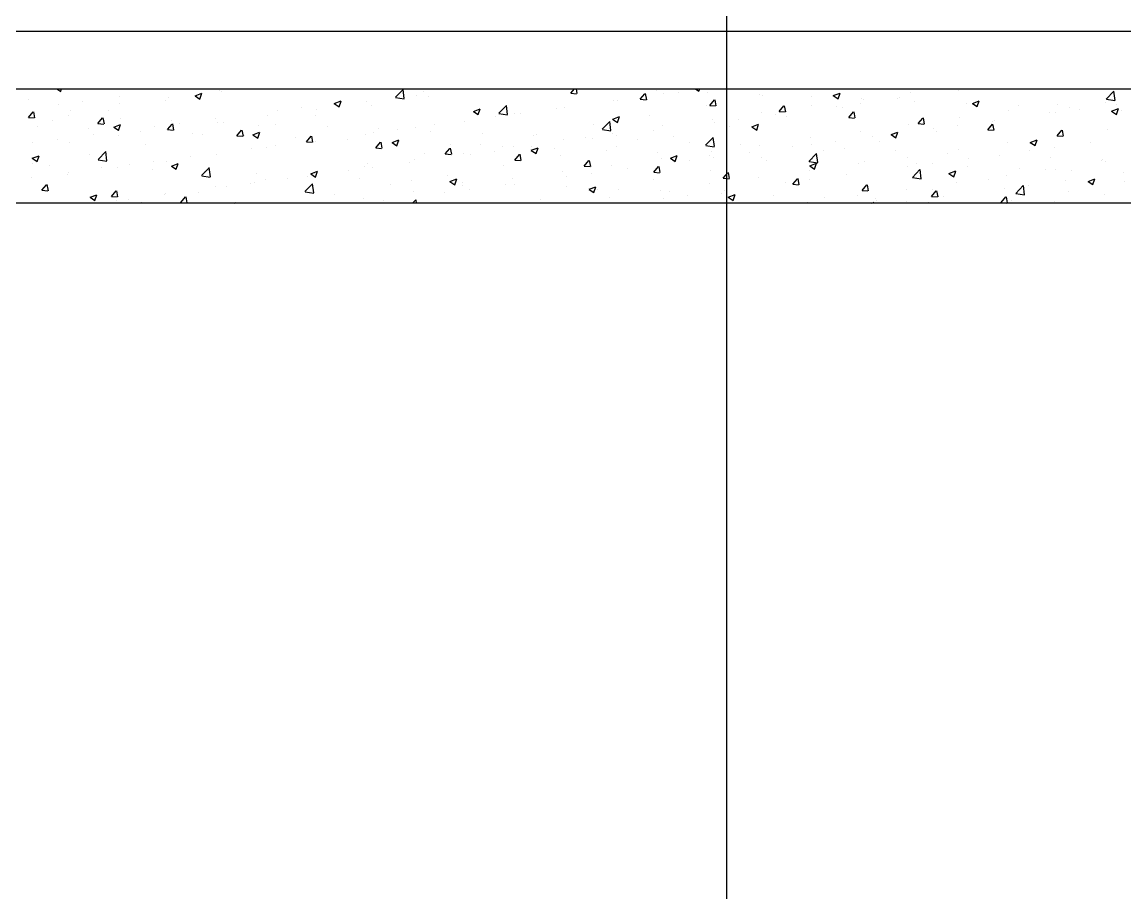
# Model space of a CAD drawing. Header units: millimetres. Extents: x 400382 to 401267, y 4543945 to 4544126.
# Drawn here: x 400718.162 to 400721.054, y 4543955.395 to 4543957.694 of the extents above; entities that cross this region are included whole.
import ezdxf

# ---------------------------------------------------------------- set-up
doc = ezdxf.new("R2010")
doc.units = ezdxf.units.MM
doc.linetypes.add('AKS', pattern=[3, 2.5, -0.25, 0, -0.25])
for name, color, linetype in [('aks prota', 2, 'AKS'), ('görünüş prota', 4, 'Continuous'), ('kesit tarama prota', 252, 'Continuous')]:
    doc.layers.add(name, color=color, linetype=linetype)

msp = doc.modelspace()

# ---------------------------------------------------------------- linework, layer by layer
at = {"layer": 'aks prota', "ltscale": 10}
msp.add_line((400720.01048, 4543955.39459), (400720.01048, 4544003.22309), dxfattribs=at)
at = {"layer": 'görünüş prota'}
for p, q in [((400789.12779, 4543957.66944), (400713.76012, 4543957.66944)), ((400713.76012, 4543957.51944), (400789.12779, 4543957.51944)), ((400789.12779, 4543957.21944), (400713.76012, 4543957.21944))]:
    msp.add_line(p, q, dxfattribs=at)
at = {"layer": 'kesit tarama prota', "color": 253, "linetype": 'Continuous'}
for p, q in [((400718.25341, 4543957.51944), (400718.26336, 4543957.51272)), ((400718.2634, 4543957.51271), (400718.26566, 4543957.51944)), ((400718.32811, 4543957.51788), (400718.32811, 4543957.51788)), ((400718.61578, 4543957.50095), (400718.63356, 4543957.50778)), ((400718.62843, 4543957.49236), (400718.63358, 4543957.50771)), ((400718.67893, 4543957.5162), (400718.67893, 4543957.5162)), ((400718.68524, 4543957.51297), (400718.68524, 4543957.51297)), ((400719.14131, 4543957.49729), (400719.16109, 4543957.5179)), ((400719.15098, 4543957.50513), (400719.15098, 4543957.50513)), ((400719.16431, 4543957.49383), (400719.1615, 4543957.51795)), ((400719.19689, 4543957.50272), (400719.19689, 4543957.50272)), ((400719.21457, 4543957.5135), (400719.21457, 4543957.5135)), ((400719.32519, 4543957.51898), (400719.32519, 4543957.51898)), ((400719.60116, 4543957.50773), (400719.61099, 4543957.51944)), ((400719.60117, 4543957.50774), (400719.61635, 4543957.50641)), ((400719.61806, 4543957.50673), (400719.61571, 4543957.51944)), ((400719.78335, 4543957.49179), (400719.79559, 4543957.50638)), ((400719.80024, 4543957.49079), (400719.7973, 4543957.50671)), ((400719.82502, 4543957.51516), (400719.82502, 4543957.51516)), ((400719.84466, 4543957.50666), (400719.84466, 4543957.50666)), ((400719.88434, 4543957.5103), (400719.88434, 4543957.5103)), ((400719.92777, 4543957.51944), (400719.9369, 4543957.51328)), ((400719.93694, 4543957.51326), (400719.93901, 4543957.51944)), ((400719.96061, 4543957.50943), (400719.96061, 4543957.50943)), ((400720.0962, 4543957.5037), (400720.0962, 4543957.5037)), ((400720.28932, 4543957.5015), (400720.3071, 4543957.50833)), ((400720.30197, 4543957.49292), (400720.30712, 4543957.50827)), ((400720.49091, 4543957.50944), (400720.49091, 4543957.50944)), ((400720.61833, 4543957.51554), (400720.61833, 4543957.51554)), ((400721.00519, 4543957.49246), (400721.02497, 4543957.51308)), ((400721.02819, 4543957.489), (400721.02538, 4543957.51312)), ((400718.17999, 4543957.49246), (400718.17999, 4543957.49246)), ((400718.2572, 4543957.47885), (400718.2572, 4543957.47885)), ((400718.32079, 4543957.48722), (400718.32079, 4543957.48722)), ((400718.41699, 4543957.49988), (400718.41699, 4543957.49988)), ((400718.41871, 4543957.4809), (400718.41871, 4543957.4809)), ((400718.53711, 4543957.48754), (400718.53711, 4543957.48754)), ((400718.54701, 4543957.49716), (400718.54701, 4543957.49716)), ((400718.61575, 4543957.5009), (400718.62839, 4543957.49238)), ((400718.98079, 4543957.48056), (400718.99342, 4543957.47204)), ((400718.98081, 4543957.48061), (400718.99859, 4543957.48743)), ((400718.99057, 4543957.48401), (400718.99057, 4543957.48401)), ((400718.99346, 4543957.47202), (400718.99861, 4543957.48737)), ((400719.06648, 4543957.48484), (400719.06648, 4543957.48484)), ((400719.0785, 4543957.47493), (400719.0785, 4543957.47493)), ((400719.14161, 4543957.49664), (400719.1642, 4543957.49314)), ((400719.22663, 4543957.50036), (400719.22663, 4543957.50036)), ((400719.41239, 4543957.45524), (400719.43217, 4543957.47586)), ((400719.43539, 4543957.45179), (400719.43258, 4543957.47591)), ((400719.71273, 4543957.48761), (400719.71273, 4543957.48761)), ((400719.72456, 4543957.48926), (400719.72456, 4543957.48926)), ((400719.78335, 4543957.4918), (400719.79853, 4543957.49047)), ((400719.78814, 4543957.49763), (400719.78814, 4543957.49763)), ((400719.95679, 4543957.47594), (400719.95679, 4543957.47594)), ((400719.96553, 4543957.47585), (400719.97778, 4543957.49044)), ((400719.96554, 4543957.47586), (400719.98072, 4543957.47453)), ((400719.98242, 4543957.47485), (400719.97949, 4543957.49077)), ((400720.10492, 4543957.50136), (400720.10492, 4543957.50136)), ((400720.14772, 4543957.45991), (400720.15996, 4543957.4745)), ((400720.16461, 4543957.45891), (400720.16167, 4543957.47483)), ((400720.23179, 4543957.49797), (400720.23179, 4543957.49797)), ((400720.2322, 4543957.47529), (400720.2322, 4543957.47529)), ((400720.28929, 4543957.50146), (400720.30193, 4543957.49293)), ((400720.29813, 4543957.47339), (400720.29813, 4543957.47339)), ((400720.36172, 4543957.48176), (400720.36172, 4543957.48176)), ((400720.36261, 4543957.49318), (400720.36261, 4543957.49318)), ((400720.36738, 4543957.49224), (400720.36738, 4543957.49224)), ((400720.45792, 4543957.49442), (400720.45792, 4543957.49442)), ((400720.46204, 4543957.49645), (400720.46204, 4543957.49645)), ((400720.50297, 4543957.48651), (400720.50297, 4543957.48651)), ((400720.63856, 4543957.48078), (400720.63856, 4543957.48078)), ((400720.65433, 4543957.48111), (400720.66696, 4543957.47259)), ((400720.65435, 4543957.48116), (400720.67213, 4543957.48799)), ((400720.667, 4543957.47257), (400720.67215, 4543957.48792)), ((400720.77415, 4543957.47505), (400720.77415, 4543957.47505)), ((400720.87846, 4543957.47807), (400720.87846, 4543957.47807)), ((400721.00343, 4543957.48384), (400721.00343, 4543957.48384)), ((400721.00549, 4543957.49182), (400721.02808, 4543957.48831)), ((400721.01038, 4543957.49712), (400721.01038, 4543957.49712)), ((400721.03149, 4543957.47855), (400721.03149, 4543957.47855)), ((400718.17893, 4543957.44418), (400718.19118, 4543957.45878)), ((400718.17893, 4543957.4442), (400718.19411, 4543957.44287)), ((400718.19583, 4543957.44318), (400718.19289, 4543957.45911)), ((400718.28406, 4543957.44838), (400718.28406, 4543957.44838)), ((400718.2883, 4543957.46301), (400718.2883, 4543957.46301)), ((400718.38898, 4543957.46211), (400718.38898, 4543957.46211)), ((400718.80625, 4543957.44953), (400718.80625, 4543957.44953)), ((400718.83078, 4543957.46298), (400718.83078, 4543957.46298)), ((400718.89437, 4543957.47135), (400718.89437, 4543957.47135)), ((400718.93037, 4543957.4495), (400718.93037, 4543957.4495)), ((400718.93455, 4543957.46579), (400718.93455, 4543957.46579)), ((400719.34582, 4543957.46022), (400719.35845, 4543957.4517)), ((400719.34584, 4543957.46026), (400719.36362, 4543957.46709)), ((400719.35849, 4543957.45168), (400719.36364, 4543957.46703)), ((400719.40436, 4543957.4471), (400719.40436, 4543957.4471)), ((400719.41269, 4543957.4546), (400719.43528, 4543957.4511)), ((400719.45402, 4543957.45347), (400719.45402, 4543957.45347)), ((400719.46794, 4543957.45548), (400719.46794, 4543957.45548)), ((400719.56414, 4543957.46814), (400719.56414, 4543957.46814)), ((400719.58443, 4543957.47135), (400719.58443, 4543957.47135)), ((400719.71087, 4543957.43992), (400719.72865, 4543957.44675)), ((400719.72352, 4543957.43134), (400719.72867, 4543957.44669)), ((400719.80866, 4543957.45051), (400719.80866, 4543957.45051)), ((400720.10028, 4543957.45625), (400720.10028, 4543957.45625)), ((400720.13772, 4543957.45227), (400720.13772, 4543957.45227)), ((400720.14772, 4543957.45992), (400720.1629, 4543957.45859)), ((400720.16578, 4543957.44559), (400720.16578, 4543957.44559)), ((400720.31391, 4543957.47102), (400720.31391, 4543957.47102)), ((400720.3299, 4543957.44397), (400720.34215, 4543957.45857)), ((400720.3299, 4543957.44398), (400720.34509, 4543957.44266)), ((400720.34679, 4543957.44297), (400720.34386, 4543957.45889)), ((400720.61975, 4543957.44393), (400720.61975, 4543957.44393)), ((400720.75016, 4543957.46181), (400720.75016, 4543957.46181)), ((400720.8553, 4543957.45841), (400720.8553, 4543957.45841)), ((400720.87171, 4543957.45752), (400720.87171, 4543957.45752)), ((400720.90974, 4543957.46933), (400720.90974, 4543957.46933)), ((400720.93529, 4543957.46589), (400720.93529, 4543957.46589)), ((400721.01936, 4543957.46077), (400721.03199, 4543957.45225)), ((400721.01938, 4543957.46082), (400721.03716, 4543957.46764)), ((400721.03203, 4543957.45223), (400721.03718, 4543957.46758)), ((400721.04533, 4543957.4636), (400721.04533, 4543957.4636)), ((400718.20202, 4543957.41999), (400718.20202, 4543957.41999)), ((400718.24085, 4543957.43669), (400718.24085, 4543957.43669)), ((400718.36112, 4543957.42824), (400718.37336, 4543957.44284)), ((400718.36112, 4543957.42826), (400718.3763, 4543957.42693)), ((400718.37801, 4543957.42725), (400718.37507, 4543957.44317)), ((400718.40234, 4543957.41898), (400718.41497, 4543957.41046)), ((400718.40236, 4543957.41903), (400718.42014, 4543957.42585)), ((400718.41501, 4543957.41044), (400718.42016, 4543957.42579)), ((400718.41965, 4543957.44265), (400718.41965, 4543957.44265)), ((400718.51058, 4543957.42082), (400718.51058, 4543957.42082)), ((400718.5433, 4543957.41231), (400718.55555, 4543957.4269)), ((400718.55524, 4543957.43692), (400718.55524, 4543957.43692)), ((400718.56019, 4543957.41131), (400718.55726, 4543957.42723)), ((400718.57417, 4543957.42919), (400718.57417, 4543957.42919)), ((400718.67037, 4543957.44186), (400718.67037, 4543957.44186)), ((400718.67584, 4543957.43165), (400718.67584, 4543957.43165)), ((400718.69083, 4543957.43119), (400718.69083, 4543957.43119)), ((400718.78224, 4543957.42408), (400718.78224, 4543957.42408)), ((400718.82642, 4543957.42546), (400718.82642, 4543957.42546)), ((400718.96201, 4543957.41974), (400718.96201, 4543957.41974)), ((400719.1938, 4543957.41816), (400719.1938, 4543957.41816)), ((400719.24394, 4543957.42599), (400719.24394, 4543957.42599)), ((400719.3221, 4543957.43443), (400719.3221, 4543957.43443)), ((400719.66053, 4543957.42508), (400719.66053, 4543957.42508)), ((400719.68347, 4543957.4132), (400719.70325, 4543957.43382)), ((400719.70647, 4543957.40975), (400719.70366, 4543957.43387)), ((400719.71085, 4543957.43987), (400719.72348, 4543957.43135)), ((400719.84157, 4543957.4221), (400719.84157, 4543957.4221)), ((400719.97198, 4543957.43999), (400719.97198, 4543957.43999)), ((400719.97793, 4543957.43123), (400719.97793, 4543957.43123)), ((400720.01765, 4543957.42017), (400720.01765, 4543957.42017)), ((400720.04152, 4543957.43961), (400720.04152, 4543957.43961)), ((400720.07588, 4543957.41953), (400720.08851, 4543957.41101)), ((400720.0759, 4543957.41958), (400720.09368, 4543957.42641)), ((400720.08855, 4543957.41099), (400720.0937, 4543957.42634)), ((400720.48782, 4543957.42488), (400720.48782, 4543957.42488)), ((400720.51209, 4543957.42803), (400720.52433, 4543957.44263)), ((400720.51209, 4543957.42805), (400720.52727, 4543957.42672)), ((400720.52898, 4543957.42703), (400720.52604, 4543957.44295)), ((400720.55151, 4543957.41536), (400720.55151, 4543957.41536)), ((400720.6151, 4543957.42373), (400720.6151, 4543957.42373)), ((400720.69427, 4543957.41209), (400720.70652, 4543957.42669)), ((400720.70717, 4543957.43298), (400720.70717, 4543957.43298)), ((400720.71116, 4543957.41109), (400720.70822, 4543957.42701)), ((400720.71129, 4543957.4364), (400720.71129, 4543957.4364)), ((400718.25397, 4543957.38704), (400718.25397, 4543957.38704)), ((400718.33761, 4543957.41426), (400718.33761, 4543957.41426)), ((400718.35017, 4543957.3997), (400718.35017, 4543957.3997)), ((400718.41562, 4543957.39634), (400718.41562, 4543957.39634)), ((400718.4732, 4543957.40853), (400718.4732, 4543957.40853)), ((400718.5433, 4543957.41232), (400718.55848, 4543957.41099)), ((400718.54392, 4543957.4126), (400718.54392, 4543957.4126)), ((400718.6088, 4543957.4028), (400718.6088, 4543957.4028)), ((400718.63411, 4543957.39865), (400718.63411, 4543957.39865)), ((400718.72548, 4543957.39637), (400718.73773, 4543957.41096)), ((400718.72549, 4543957.39638), (400718.74067, 4543957.39505)), ((400718.74238, 4543957.39537), (400718.73944, 4543957.41129)), ((400718.74439, 4543957.39707), (400718.74439, 4543957.39707)), ((400718.76737, 4543957.39864), (400718.78, 4543957.39011)), ((400718.76739, 4543957.39868), (400718.78517, 4543957.40551)), ((400718.78004, 4543957.3901), (400718.78519, 4543957.40545)), ((400718.87998, 4543957.39135), (400718.87998, 4543957.39135)), ((400718.90767, 4543957.38043), (400718.91991, 4543957.39502)), ((400718.92456, 4543957.37943), (400718.92163, 4543957.39535)), ((400719.06339, 4543957.40028), (400719.06339, 4543957.40028)), ((400719.08416, 4543957.40495), (400719.08416, 4543957.40495)), ((400719.0976, 4543957.41401), (400719.0976, 4543957.41401)), ((400719.14775, 4543957.41332), (400719.14775, 4543957.41332)), ((400719.23319, 4543957.40828), (400719.23319, 4543957.40828)), ((400719.36878, 4543957.40255), (400719.36878, 4543957.40255)), ((400719.50437, 4543957.39682), (400719.50437, 4543957.39682)), ((400719.5124, 4543957.39966), (400719.5124, 4543957.39966)), ((400719.58135, 4543957.3868), (400719.58135, 4543957.3868)), ((400719.63996, 4543957.39109), (400719.63996, 4543957.39109)), ((400719.65774, 4543957.38908), (400719.65774, 4543957.38908)), ((400719.68377, 4543957.41256), (400719.70636, 4543957.40906)), ((400719.70964, 4543957.40306), (400719.70964, 4543957.40306)), ((400719.72132, 4543957.39745), (400719.72132, 4543957.39745)), ((400719.81752, 4543957.41011), (400719.81752, 4543957.41011)), ((400719.86952, 4543957.39474), (400719.86952, 4543957.39474)), ((400719.95455, 4543957.37116), (400719.97433, 4543957.39178)), ((400719.97755, 4543957.3677), (400719.97474, 4543957.39183)), ((400720.22911, 4543957.39074), (400720.22911, 4543957.39074)), ((400720.35953, 4543957.40862), (400720.35953, 4543957.40862)), ((400720.3911, 4543957.39424), (400720.3911, 4543957.39424)), ((400720.44091, 4543957.39919), (400720.45354, 4543957.39067)), ((400720.44093, 4543957.39924), (400720.45871, 4543957.40606)), ((400720.45358, 4543957.39065), (400720.45873, 4543957.406)), ((400720.55904, 4543957.40756), (400720.55904, 4543957.40756)), ((400720.69427, 4543957.41211), (400720.70946, 4543957.41078)), ((400720.87537, 4543957.39352), (400720.87537, 4543957.39352)), ((400720.87646, 4543957.39615), (400720.8887, 4543957.41075)), ((400720.87646, 4543957.39617), (400720.89164, 4543957.39484)), ((400720.89334, 4543957.39515), (400720.89041, 4543957.41107)), ((400721.00729, 4543957.41256), (400721.00729, 4543957.41256)), ((400718.19039, 4543957.37867), (400718.19039, 4543957.37867)), ((400718.28521, 4543957.37846), (400718.28521, 4543957.37846)), ((400718.48598, 4543957.37322), (400718.48598, 4543957.37322)), ((400718.76396, 4543957.36279), (400718.76396, 4543957.36279)), ((400718.80317, 4543957.36498), (400718.80317, 4543957.36498)), ((400718.82755, 4543957.37117), (400718.82755, 4543957.37117)), ((400718.90767, 4543957.38044), (400718.92285, 4543957.37911)), ((400718.92375, 4543957.38383), (400718.92375, 4543957.38383)), ((400718.93146, 4543957.38124), (400718.93146, 4543957.38124)), ((400719.01557, 4543957.38562), (400719.01557, 4543957.38562)), ((400719.08985, 4543957.36449), (400719.1021, 4543957.37908)), ((400719.08986, 4543957.3645), (400719.10504, 4543957.36317)), ((400719.10675, 4543957.36349), (400719.10381, 4543957.37941)), ((400719.1324, 4543957.37829), (400719.14503, 4543957.36977)), ((400719.13242, 4543957.37834), (400719.15021, 4543957.38517)), ((400719.14508, 4543957.36976), (400719.15023, 4543957.38511)), ((400719.15116, 4543957.37989), (400719.15116, 4543957.37989)), ((400719.27204, 4543957.34855), (400719.28428, 4543957.36314)), ((400719.28893, 4543957.34755), (400719.28599, 4543957.36347)), ((400719.28675, 4543957.37416), (400719.28675, 4543957.37416)), ((400719.36427, 4543957.37423), (400719.36427, 4543957.37423)), ((400719.42234, 4543957.36843), (400719.42234, 4543957.36843)), ((400719.45093, 4543957.36891), (400719.45093, 4543957.36891)), ((400719.49732, 4543957.36796), (400719.49732, 4543957.36796)), ((400719.49743, 4543957.35795), (400719.51007, 4543957.34943)), ((400719.49745, 4543957.358), (400719.51524, 4543957.36483)), ((400719.51011, 4543957.34941), (400719.51526, 4543957.36476)), ((400719.55793, 4543957.3627), (400719.55793, 4543957.3627)), ((400719.72139, 4543957.36931), (400719.72139, 4543957.36931)), ((400719.77556, 4543957.38536), (400719.77556, 4543957.38536)), ((400719.91115, 4543957.37963), (400719.91115, 4543957.37963)), ((400719.95485, 4543957.37052), (400719.97744, 4543957.36701)), ((400720.04674, 4543957.37391), (400720.04674, 4543957.37391)), ((400720.09719, 4543957.37169), (400720.09719, 4543957.37169)), ((400720.18233, 4543957.36818), (400720.18233, 4543957.36818)), ((400720.23131, 4543957.37321), (400720.23131, 4543957.37321)), ((400720.2949, 4543957.38158), (400720.2949, 4543957.38158)), ((400720.31792, 4543957.36245), (400720.31792, 4543957.36245)), ((400720.41091, 4543957.38213), (400720.41091, 4543957.38213)), ((400720.61666, 4543957.35937), (400720.61666, 4543957.35937)), ((400720.74707, 4543957.37726), (400720.74707, 4543957.37726)), ((400720.80489, 4543957.35734), (400720.80489, 4543957.35734)), ((400720.80594, 4543957.37885), (400720.81857, 4543957.37033)), ((400720.80596, 4543957.37889), (400720.82375, 4543957.38572)), ((400720.81861, 4543957.37031), (400720.82376, 4543957.38566)), ((400720.86847, 4543957.36571), (400720.86847, 4543957.36571)), ((400720.96467, 4543957.37837), (400720.96467, 4543957.37837)), ((400718.18892, 4543957.33706), (400718.20156, 4543957.32853)), ((400718.18894, 4543957.3371), (400718.20673, 4543957.34393)), ((400718.2016, 4543957.32852), (400718.20675, 4543957.34387)), ((400718.33785, 4543957.3478), (400718.33785, 4543957.3478)), ((400718.36175, 4543957.33394), (400718.38153, 4543957.35456)), ((400718.36205, 4543957.3333), (400718.38464, 4543957.3298)), ((400718.38475, 4543957.33049), (400718.38194, 4543957.35461)), ((400718.50735, 4543957.32901), (400718.50735, 4543957.32901)), ((400718.60355, 4543957.34168), (400718.60355, 4543957.34168)), ((400718.67275, 4543957.34709), (400718.67275, 4543957.34709)), ((400719.19071, 4543957.33361), (400719.19071, 4543957.33361)), ((400719.21614, 4543957.3488), (400719.21614, 4543957.3488)), ((400719.27204, 4543957.34856), (400719.28722, 4543957.34723)), ((400719.31901, 4543957.34987), (400719.31901, 4543957.34987)), ((400719.33754, 4543957.34692), (400719.33754, 4543957.34692)), ((400719.40112, 4543957.3553), (400719.40112, 4543957.3553)), ((400719.45422, 4543957.33261), (400719.46647, 4543957.3472)), ((400719.45422, 4543957.33262), (400719.46941, 4543957.33129)), ((400719.47111, 4543957.33161), (400719.46818, 4543957.34753)), ((400719.57326, 4543957.34389), (400719.57326, 4543957.34389)), ((400719.63641, 4543957.31667), (400719.64865, 4543957.33126)), ((400719.6533, 4543957.31567), (400719.65036, 4543957.33159)), ((400719.69352, 4543957.35697), (400719.69352, 4543957.35697)), ((400719.82911, 4543957.35124), (400719.82911, 4543957.35124)), ((400719.83848, 4543957.33755), (400719.83848, 4543957.33755)), ((400719.86246, 4543957.33761), (400719.8751, 4543957.32909)), ((400719.86248, 4543957.33766), (400719.88027, 4543957.34448)), ((400719.87514, 4543957.32907), (400719.88029, 4543957.34442)), ((400719.91111, 4543957.33105), (400719.91111, 4543957.33105)), ((400719.9647, 4543957.34552), (400719.9647, 4543957.34552)), ((400719.96889, 4543957.35543), (400719.96889, 4543957.35543)), ((400719.9747, 4543957.33942), (400719.9747, 4543957.33942)), ((400720.0709, 4543957.35209), (400720.0709, 4543957.35209)), ((400720.10029, 4543957.33979), (400720.10029, 4543957.33979)), ((400720.11465, 4543957.33128), (400720.11465, 4543957.33128)), ((400720.22563, 4543957.32912), (400720.24541, 4543957.34974)), ((400720.22593, 4543957.32848), (400720.24852, 4543957.32497)), ((400720.23588, 4543957.33406), (400720.23588, 4543957.33406)), ((400720.24863, 4543957.32566), (400720.24582, 4543957.34978)), ((400720.26278, 4543957.3567), (400720.26278, 4543957.3567)), ((400720.37147, 4543957.32833), (400720.37147, 4543957.32833)), ((400720.45351, 4543957.35672), (400720.45351, 4543957.35672)), ((400720.48473, 4543957.34033), (400720.48473, 4543957.34033)), ((400720.5891, 4543957.35099), (400720.5891, 4543957.35099)), ((400720.64447, 4543957.33622), (400720.64447, 4543957.33622)), ((400720.72469, 4543957.34526), (400720.72469, 4543957.34526)), ((400720.86028, 4543957.33953), (400720.86028, 4543957.33953)), ((400720.99294, 4543957.33228), (400720.99294, 4543957.33228)), ((400720.99587, 4543957.3338), (400720.99587, 4543957.3338)), ((400718.18972, 4543957.32237), (400718.18972, 4543957.32237)), ((400718.23353, 4543957.31927), (400718.23353, 4543957.31927)), ((400718.28335, 4543957.29952), (400718.28335, 4543957.29952)), ((400718.36912, 4543957.31354), (400718.36912, 4543957.31354)), ((400718.41253, 4543957.31179), (400718.41253, 4543957.31179)), ((400718.44376, 4543957.32064), (400718.44376, 4543957.32064)), ((400718.50471, 4543957.30781), (400718.50471, 4543957.30781)), ((400718.54083, 4543957.32805), (400718.54083, 4543957.32805)), ((400718.55395, 4543957.31671), (400718.56659, 4543957.30819)), ((400718.55397, 4543957.31676), (400718.57176, 4543957.32359)), ((400718.56663, 4543957.30818), (400718.57178, 4543957.32353)), ((400718.63283, 4543957.2919), (400718.65261, 4543957.31252)), ((400718.6403, 4543957.30208), (400718.6403, 4543957.30208)), ((400718.65583, 4543957.28845), (400718.65302, 4543957.31257)), ((400718.919, 4543957.29642), (400718.93679, 4543957.30324)), ((400718.93166, 4543957.28783), (400718.93681, 4543957.30318)), ((400719.01734, 4543957.30477), (400719.01734, 4543957.30477)), ((400719.0603, 4543957.31573), (400719.0603, 4543957.31573)), ((400719.06801, 4543957.32338), (400719.06801, 4543957.32338)), ((400719.08093, 4543957.31314), (400719.08093, 4543957.31314)), ((400719.17712, 4543957.32581), (400719.17712, 4543957.32581)), ((400719.42513, 4543957.31846), (400719.42513, 4543957.31846)), ((400719.57826, 4543957.30224), (400719.57826, 4543957.30224)), ((400719.63641, 4543957.31668), (400719.65159, 4543957.31536)), ((400719.70655, 4543957.3185), (400719.70655, 4543957.3185)), ((400719.7507, 4543957.30993), (400719.7507, 4543957.30993)), ((400719.81859, 4543957.30073), (400719.83084, 4543957.31533)), ((400719.81859, 4543957.30074), (400719.83378, 4543957.29942)), ((400719.83548, 4543957.29973), (400719.83255, 4543957.31565)), ((400719.96653, 4543957.30585), (400719.96653, 4543957.30585)), ((400720.00078, 4543957.28479), (400720.01302, 4543957.29939)), ((400720.01767, 4543957.28379), (400720.01473, 4543957.29971)), ((400720.22602, 4543957.30618), (400720.22602, 4543957.30618)), ((400720.22749, 4543957.31727), (400720.24013, 4543957.30874)), ((400720.22751, 4543957.31731), (400720.2453, 4543957.32414)), ((400720.24017, 4543957.30873), (400720.24532, 4543957.32408)), ((400720.35644, 4543957.32407), (400720.35644, 4543957.32407)), ((400720.48469, 4543957.31518), (400720.48469, 4543957.31518)), ((400720.49671, 4543957.28707), (400720.51649, 4543957.30769)), ((400720.50706, 4543957.3226), (400720.50706, 4543957.3226)), ((400720.51971, 4543957.28362), (400720.5169, 4543957.30774)), ((400720.54828, 4543957.32355), (400720.54828, 4543957.32355)), ((400720.59254, 4543957.29697), (400720.61033, 4543957.3038)), ((400720.6052, 4543957.28839), (400720.61035, 4543957.30374)), ((400720.64265, 4543957.31687), (400720.64265, 4543957.31687)), ((400720.77824, 4543957.31114), (400720.77824, 4543957.31114)), ((400720.84481, 4543957.30686), (400720.84481, 4543957.30686)), ((400720.87228, 4543957.30896), (400720.87228, 4543957.30896)), ((400720.91384, 4543957.30541), (400720.91384, 4543957.30541)), ((400721.0042, 4543957.32801), (400721.0042, 4543957.32801)), ((400721.04943, 4543957.29969), (400721.04943, 4543957.29969)), ((400718.18715, 4543957.28686), (400718.18715, 4543957.28686)), ((400718.28212, 4543957.2939), (400718.28212, 4543957.2939)), ((400718.63313, 4543957.29126), (400718.65572, 4543957.28776)), ((400718.76073, 4543957.27099), (400718.76073, 4543957.27099)), ((400718.77175, 4543957.27252), (400718.77175, 4543957.27252)), ((400718.77589, 4543957.29635), (400718.77589, 4543957.29635)), ((400718.80008, 4543957.28042), (400718.80008, 4543957.28042)), ((400718.85693, 4543957.28365), (400718.85693, 4543957.28365)), ((400718.90391, 4543957.24986), (400718.92369, 4543957.27048)), ((400718.91148, 4543957.29062), (400718.91148, 4543957.29062)), ((400718.91898, 4543957.29637), (400718.93162, 4543957.28785)), ((400718.91988, 4543957.29795), (400718.91988, 4543957.29795)), ((400718.92691, 4543957.2464), (400718.9241, 4543957.27053)), ((400718.92837, 4543957.29668), (400718.92837, 4543957.29668)), ((400719.04707, 4543957.2849), (400719.04707, 4543957.2849)), ((400719.18266, 4543957.27917), (400719.18266, 4543957.27917)), ((400719.277, 4543957.29303), (400719.277, 4543957.29303)), ((400719.28401, 4543957.27603), (400719.29665, 4543957.26751)), ((400719.28404, 4543957.27608), (400719.30182, 4543957.2829)), ((400719.29669, 4543957.26749), (400719.30184, 4543957.28284)), ((400719.31825, 4543957.27344), (400719.31825, 4543957.27344)), ((400719.44784, 4543957.28436), (400719.44784, 4543957.28436)), ((400719.59092, 4543957.2889), (400719.59092, 4543957.2889)), ((400719.6545, 4543957.29727), (400719.6545, 4543957.29727)), ((400719.8184, 4543957.28042), (400719.8184, 4543957.28042)), ((400719.9658, 4543957.27088), (400719.9658, 4543957.27088)), ((400720.00078, 4543957.28481), (400720.01596, 4543957.28348)), ((400720.0941, 4543957.28714), (400720.0941, 4543957.28714)), ((400720.16449, 4543957.27303), (400720.16449, 4543957.27303)), ((400720.18296, 4543957.26885), (400720.19521, 4543957.28345)), ((400720.19985, 4543957.26785), (400720.19691, 4543957.28377)), ((400720.22808, 4543957.2814), (400720.22808, 4543957.2814)), ((400720.32428, 4543957.29406), (400720.32428, 4543957.29406)), ((400720.49701, 4543957.28643), (400720.5196, 4543957.28293)), ((400720.59252, 4543957.29692), (400720.60516, 4543957.2884)), ((400720.61357, 4543957.27482), (400720.61357, 4543957.27482)), ((400720.69668, 4543957.28143), (400720.69668, 4543957.28143)), ((400720.74398, 4543957.2927), (400720.74398, 4543957.2927)), ((400720.89785, 4543957.27819), (400720.89785, 4543957.27819)), ((400720.95755, 4543957.27658), (400720.97019, 4543957.26806)), ((400720.95758, 4543957.27663), (400720.97536, 4543957.28346)), ((400720.97023, 4543957.26804), (400720.97538, 4543957.28339)), ((400721.0538, 4543957.27651), (400721.0538, 4543957.27651)), ((400718.21417, 4543957.25313), (400718.22642, 4543957.26772)), ((400718.21418, 4543957.25314), (400718.22936, 4543957.25181)), ((400718.23107, 4543957.25213), (400718.22813, 4543957.26805)), ((400718.34056, 4543957.23484), (400718.35834, 4543957.24166)), ((400718.35321, 4543957.22625), (400718.35836, 4543957.2416)), ((400718.39636, 4543957.23719), (400718.4086, 4543957.25178)), ((400718.41325, 4543957.23619), (400718.41032, 4543957.25211)), ((400718.53673, 4543957.2415), (400718.53673, 4543957.2415)), ((400718.53774, 4543957.24349), (400718.53774, 4543957.24349)), ((400718.62362, 4543957.2471), (400718.62362, 4543957.2471)), ((400718.66966, 4543957.26254), (400718.66966, 4543957.26254)), ((400718.69714, 4543957.26261), (400718.69714, 4543957.26261)), ((400718.90421, 4543957.24922), (400718.9268, 4543957.24571)), ((400718.98075, 4543957.24218), (400718.98075, 4543957.24218)), ((400719.12887, 4543957.26761), (400719.12887, 4543957.26761)), ((400719.18762, 4543957.24905), (400719.18762, 4543957.24905)), ((400719.27072, 4543957.24674), (400719.27072, 4543957.24674)), ((400719.31592, 4543957.26532), (400719.31592, 4543957.26532)), ((400719.3343, 4543957.25511), (400719.3343, 4543957.25511)), ((400719.4305, 4543957.26778), (400719.4305, 4543957.26778)), ((400719.45384, 4543957.26771), (400719.45384, 4543957.26771)), ((400719.58943, 4543957.26198), (400719.58943, 4543957.26198)), ((400719.64905, 4543957.25569), (400719.66168, 4543957.24716)), ((400719.64907, 4543957.25573), (400719.66685, 4543957.26256)), ((400719.66172, 4543957.24715), (400719.66687, 4543957.2625)), ((400719.67027, 4543957.255), (400719.67027, 4543957.255)), ((400719.72502, 4543957.25625), (400719.72502, 4543957.25625)), ((400719.83539, 4543957.25299), (400719.83539, 4543957.25299)), ((400719.86061, 4543957.25052), (400719.86061, 4543957.25052)), ((400719.9962, 4543957.24479), (400719.9962, 4543957.24479)), ((400720.00408, 4543957.25191), (400720.00408, 4543957.25191)), ((400720.0141, 4543957.23539), (400720.03188, 4543957.24222)), ((400720.02675, 4543957.22681), (400720.0319, 4543957.24216)), ((400720.18296, 4543957.26887), (400720.19815, 4543957.26754)), ((400720.36515, 4543957.25292), (400720.37739, 4543957.26751)), ((400720.36515, 4543957.25293), (400720.38033, 4543957.2516)), ((400720.38203, 4543957.25191), (400720.3791, 4543957.26784)), ((400720.48165, 4543957.25577), (400720.48165, 4543957.25577)), ((400720.54733, 4543957.23698), (400720.55958, 4543957.25157)), ((400720.54856, 4543957.256), (400720.54856, 4543957.256)), ((400720.56422, 4543957.23597), (400720.56128, 4543957.2519)), ((400720.73807, 4543957.25716), (400720.73807, 4543957.25716)), ((400720.76779, 4543957.24503), (400720.78757, 4543957.26565)), ((400720.76809, 4543957.24439), (400720.79068, 4543957.24089)), ((400720.79078, 4543957.24158), (400720.78798, 4543957.2657)), ((400720.80166, 4543957.26553), (400720.80166, 4543957.26553)), ((400720.90568, 4543957.25109), (400720.90568, 4543957.25109)), ((400721.00112, 4543957.24345), (400721.00112, 4543957.24345)), ((400718.34054, 4543957.23479), (400718.35317, 4543957.22627)), ((400718.37694, 4543957.22046), (400718.37694, 4543957.22046)), ((400718.39636, 4543957.2372), (400718.41154, 4543957.23587)), ((400718.40944, 4543957.22723), (400718.40944, 4543957.22723)), ((400718.44053, 4543957.22883), (400718.44053, 4543957.22883)), ((400718.4755, 4543957.22167), (400718.4755, 4543957.22167)), ((400718.57854, 4543957.22125), (400718.59079, 4543957.23584)), ((400718.57854, 4543957.22126), (400718.59373, 4543957.21993)), ((400718.59544, 4543957.22025), (400718.5925, 4543957.23617)), ((400718.71846, 4543957.21944), (400718.72337, 4543957.22132)), ((400718.72278, 4543957.21944), (400718.72339, 4543957.22126)), ((400718.77258, 4543957.21944), (400718.77297, 4543957.2199)), ((400718.77483, 4543957.21944), (400718.77468, 4543957.22023)), ((400719.05721, 4543957.23117), (400719.05721, 4543957.23117)), ((400719.1103, 4543957.22562), (400719.1103, 4543957.22562)), ((400719.18613, 4543957.21944), (400719.19477, 4543957.22844)), ((400719.19623, 4543957.21944), (400719.19518, 4543957.22848)), ((400719.52214, 4543957.22957), (400719.52214, 4543957.22957)), ((400719.70347, 4543957.23395), (400719.70347, 4543957.23395)), ((400719.84429, 4543957.23087), (400719.84429, 4543957.23087)), ((400719.90788, 4543957.23924), (400719.90788, 4543957.23924)), ((400720.01408, 4543957.23534), (400720.02671, 4543957.22682)), ((400720.13179, 4543957.23907), (400720.13179, 4543957.23907)), ((400720.22294, 4543957.22163), (400720.22294, 4543957.22163)), ((400720.26738, 4543957.23334), (400720.26738, 4543957.23334)), ((400720.35335, 4543957.23951), (400720.35335, 4543957.23951)), ((400720.39056, 4543957.21944), (400720.39691, 4543957.22188)), ((400720.39613, 4543957.21944), (400720.39693, 4543957.22181)), ((400720.40043, 4543957.23058), (400720.40043, 4543957.23058)), ((400720.40298, 4543957.22761), (400720.40298, 4543957.22761)), ((400720.48146, 4543957.22337), (400720.48146, 4543957.22337)), ((400720.53857, 4543957.22188), (400720.53857, 4543957.22188)), ((400720.54733, 4543957.23699), (400720.56251, 4543957.23566)), ((400720.57766, 4543957.23604), (400720.57766, 4543957.23604)), ((400720.72952, 4543957.22104), (400720.74176, 4543957.23563)), ((400720.72952, 4543957.22105), (400720.7447, 4543957.21972)), ((400720.7464, 4543957.22004), (400720.74347, 4543957.23596)), ((400720.75755, 4543957.22566), (400720.75755, 4543957.22566)), ((400720.86919, 4543957.22441), (400720.86919, 4543957.22441)), ((400720.92373, 4543957.21944), (400720.92395, 4543957.21969)), ((400720.92576, 4543957.21944), (400720.92565, 4543957.22002))]:
    msp.add_line(p, q, dxfattribs=at)

doc.saveas('drawing.dxf')
